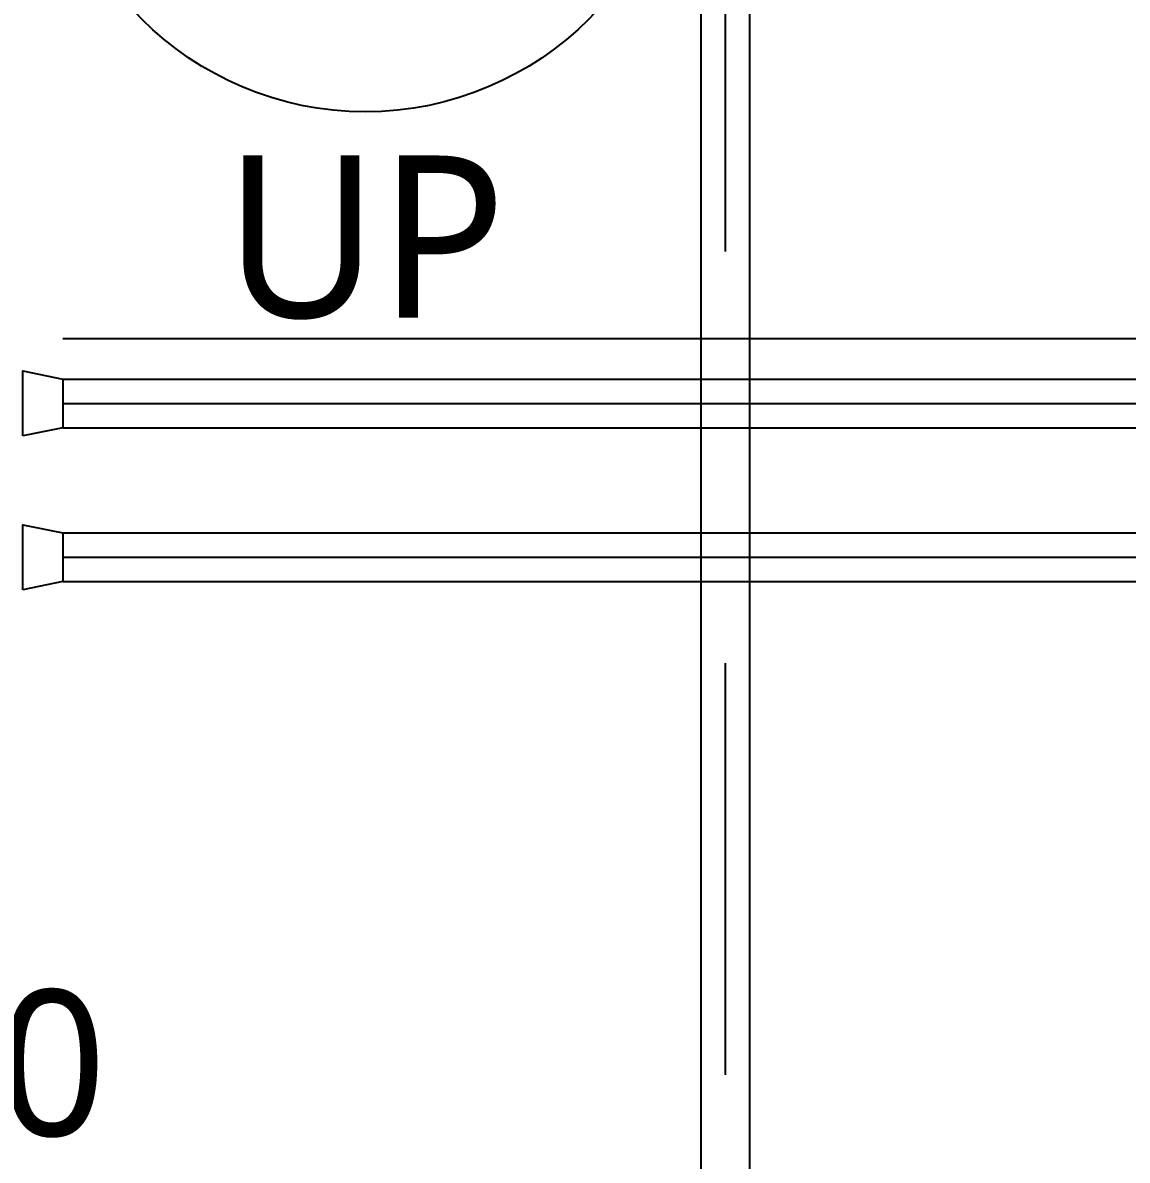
# Model space of a CAD drawing. Header units: millimetres. Extents: x 61566 to 667441, y 0 to 118800.
# Drawn here: x 435959 to 439367, y 52477 to 55987 of the extents above; entities that cross this region are included whole.
import ezdxf
from ezdxf.enums import TextEntityAlignment as Align

# ---------------------------------------------------------------- set-up
doc = ezdxf.new("R2010")
doc.units = ezdxf.units.MM
doc.header["$LTSCALE"] = 200
doc.linetypes.add('CENTER', pattern=[50.8, 31.75, -6.35, 6.35, -6.35])
for name, color, linetype in [('TE', 2, 'Continuous'), ('TEXT', 3, 'Continuous'), ('환기(RA)', 2, 'Continuous'), ('환기(SA)', 3, 'Continuous')]:
    doc.layers.add(name, color=color, linetype=linetype)
doc.styles.add('LG전자', font='malgun.ttf')
doc.styles.add('SUNJIN', font='malgun.ttf')

# ---------------------------------------------------------------- blocks, each defined once
blk = doc.blocks.new('레듀서1')
at = {"layer": '환기(SA)', "color": 0}
blk.add_lwpolyline([(-23.3, 122.8), (176.7, 122.8), (151.7, 0), (1.7, 0)], close=True, dxfattribs=at)

msp = doc.modelspace()

# ---------------------------------------------------------------- linework, layer by layer
at = {"layer": 'TE'}
msp.add_circle((437016, 56687.4), 975, dxfattribs=at)
at = {"layer": '환기(RA)'}
for p, q in [((438051.2, 61630.8), (438051.2, 50901)), ((438201.2, 61630.8), (438201.2, 50901)), ((436082.4, 55012.7), (449335, 55012.7)), ((436082.4, 54412.7), (449335, 54412.7)), ((436082.4, 54262.7), (449335, 54262.7))]:
    msp.add_line(p, q, dxfattribs=at)
at = {"layer": '환기(SA)', "color": 1, "linetype": 'CENTER'}
for p, q in [((438126.2, 61630.8), (438126.2, 50901)), ((436082.4, 54812.6), (444332.2, 54812.6)), ((436082.4, 54337.7), (449335, 54337.7))]:
    msp.add_line(p, q, dxfattribs=at)
at = {"layer": '환기(SA)'}
for p, q in [((436082.4, 54887.6), (444332.2, 54887.6)), ((436082.4, 54737.6), (444332.2, 54737.6))]:
    msp.add_line(p, q, dxfattribs=at)

# ---------------------------------------------------------------- block references
at = {"layer": '환기(RA)', "rotation": 89.99999999999999}
msp.add_blockref('레듀서1', (436082.4, 54261), dxfattribs=at)
at = {"layer": '환기(SA)', "rotation": 89.99999999999999}
msp.add_blockref('레듀서1', (436082.4, 54735.9), dxfattribs=at)

# ---------------------------------------------------------------- texts
at = {"layer": 'TE', "style": 'SUNJIN'}
msp.add_text('UP', height=500, dxfattribs=at).set_placement((437016, 55327.5), align=Align.MIDDLE_CENTER)
at = {"layer": 'TEXT', "color": 2, "style": 'LG전자'}
msp.add_text('ø150', height=450, dxfattribs=at).set_placement((434857.5, 52552.6, 0))

doc.saveas('drawing.dxf')
